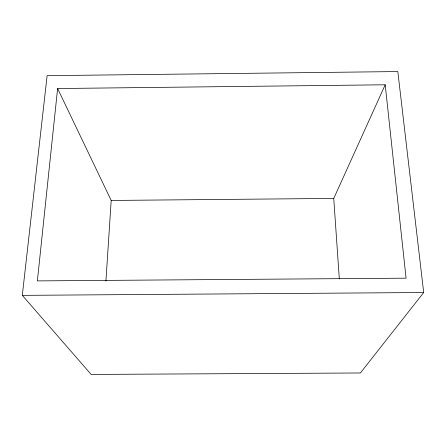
<?xml version="1.0" encoding="UTF-8"?>
<svg xmlns="http://www.w3.org/2000/svg" width="446" height="446" viewBox="0 0 446 446"><rect width="100%" height="100%" fill="white"/><g stroke="black" fill="none" stroke-linecap="round" stroke-linejoin="round"><path stroke-width="0.67" d="M105.908 281.103L111.199 200.449L57.612 88.537L385.205 84.79L406.072 278.176L37.375 280.896L57.612 88.537M22.3 295.358L47.12 75.664L397.821 71.561L423.7 292.515L360.39 372.979L91.151 374.439L22.3 295.358L423.7 292.515M339.328 278.995L333.747 198.431L385.205 84.79M111.199 200.449L333.747 198.431"/></g></svg>
